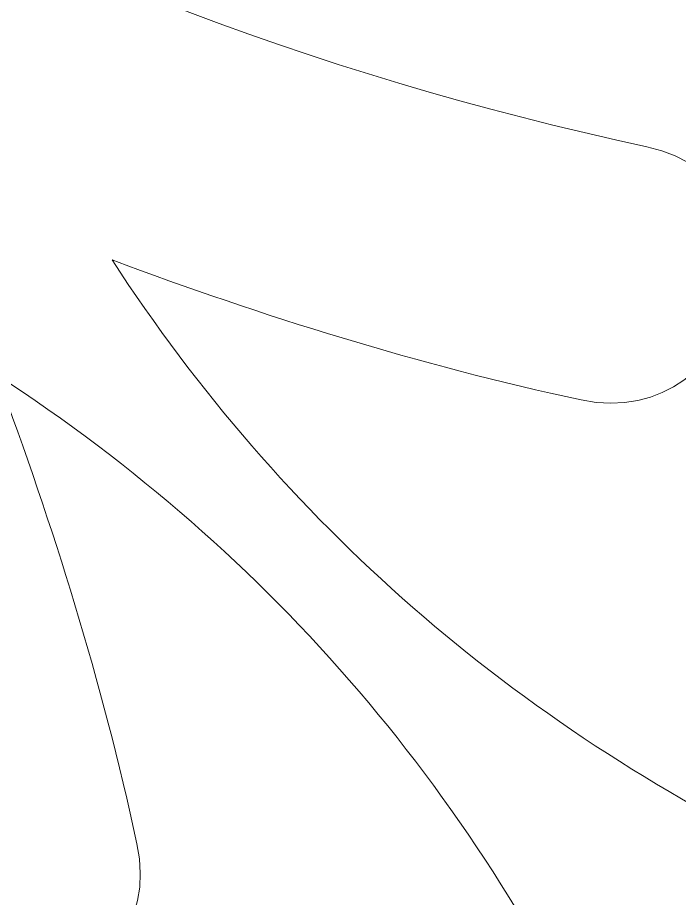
# Model space of a CAD drawing. Extents: x -864 to 2539, y -2536 to -44.
# Drawn here: x 380.64 to 394.58, y -1940.32 to -1921.75 of the extents above; entities that cross this region are included whole.
import ezdxf

# ---------------------------------------------------------------- set-up
doc = ezdxf.new("R2010")
doc.units = 0
doc.header["$MEASUREMENT"] = 0
doc.layers.add('Layer 1', color=7, linetype='Continuous', lineweight=0)

msp = doc.modelspace()

# ---------------------------------------------------------------- linework, layer by layer
at = {"layer": 'Layer 1'}
for points, knots in [([(400.335, -1837.95), (393.005, -1823.77), (382.675, -1811.89), (369.615, -1802.63), (356.675, -1793.44), (340.765, -1785.53), (322.335, -1779.11), (304.045, -1772.75), (283.315, -1766.84), (260.755, -1761.56), (242.825, -1757.03), (229.785, -1753.54), (221.995, -1751.18), (214.325, -1748.87), (206.625, -1745.61), (199.125, -1741.5), (191.745, -1737.46), (185.885, -1732.58), (181.705, -1727), (177.615, -1721.55), (175.535, -1714.96), (175.535, -1707.41), (175.535, -1695.03), (181.575, -1684.69), (193.985, -1675.8), (206.445, -1666.88), (223.125, -1662.36), (243.575, -1662.36), (265.605, -1662.36), (281.745, -1666.48), (291.535, -1674.62), (301.485, -1682.87), (310.145, -1694.57), (317.315, -1709.45), (323.035, -1720.16), (328.455, -1728.01), (333.425, -1732.79), (338.615, -1737.79), (346.215, -1740.33), (356.015, -1740.33), (366.785, -1740.33), (375.895, -1736.19), (383.095, -1728.02), (390.235, -1719.93), (393.855, -1710.7), (393.855, -1700.57), (393.855, -1689.74), (391.025, -1678.49), (385.435, -1667.13), (379.865, -1655.81), (370.955, -1644.88), (358.955, -1634.62), (346.965, -1624.39), (331.695, -1616.07), (313.565, -1609.9), (295.475, -1603.75), (273.765, -1600.63), (249.045, -1600.63), (218.115, -1600.63), (190.795, -1605.33), (167.865, -1614.59), (144.815, -1623.91), (126.935, -1637.44), (114.725, -1654.83), (102.505, -1672.24), (96.305, -1692.42), (96.305, -1714.8), (96.305, -1738.29), (102.185, -1758.24), (113.785, -1774.11), (125.335, -1789.91), (141.145, -1802.55), (160.795, -1811.68), (180.265, -1820.73), (204.735, -1828.74), (233.555, -1835.48), (254.915, -1840.37), (272.195, -1845.04), (284.925, -1849.38), (297.415, -1853.63), (307.735, -1859.86), (315.595, -1867.9), (323.295, -1875.77), (327.205, -1886.21), (327.205, -1898.91), (327.205, -1914.95), (319.875, -1928.54), (305.435, -1939.31), (290.815, -1950.21), (271.475, -1955.73), (247.955, -1955.73), (230.845, -1955.73), (216.885, -1953), (206.465, -1947.61), (196.045, -1942.23), (187.865, -1935.31), (182.155, -1927.05), (176.335, -1918.64), (170.845, -1908), (165.825, -1895.45), (161.535, -1884.46), (156.255, -1876.02), (150.135, -1870.36), (143.855, -1864.56), (136.075, -1861.62), (127.035, -1861.62), (115.945, -1861.62), (106.675, -1865.37), (99.475, -1872.76), (92.285, -1880.14), (88.645, -1889.12), (88.645, -1899.46), (88.645, -1916.73), (94.505, -1934.72), (106.055, -1952.92), (117.565, -1971.07), (132.755, -1985.79), (151.195, -1996.67), (177.095, -2011.73), (210.385, -2019.37), (250.135, -2019.37), (283.285, -2019.37), (312.375, -2013.79), (336.595, -2002.78), (360.915, -1991.73), (379.655, -1976.2), (392.305, -1956.63), (404.945, -1937.06), (411.355, -1914.69), (411.355, -1890.16), (411.355, -1869.69), (407.645, -1852.12), (400.335, -1837.95)], [0, 0, 0, 0, 1, 1, 1, 2, 2, 2, 3, 3, 3, 4, 4, 4, 5, 5, 5, 6, 6, 6, 7, 7, 7, 8, 8, 8, 9, 9, 9, 10, 10, 10, 11, 11, 11, 12, 12, 12, 13, 13, 13, 14, 14, 14, 15, 15, 15, 16, 16, 16, 17, 17, 17, 18, 18, 18, 19, 19, 19, 20, 20, 20, 21, 21, 21, 22, 22, 22, 23, 23, 23, 24, 24, 24, 25, 25, 25, 26, 26, 26, 27, 27, 27, 28, 28, 28, 29, 29, 29, 30, 30, 30, 31, 31, 31, 32, 32, 32, 33, 33, 33, 34, 34, 34, 35, 35, 35, 36, 36, 36, 37, 37, 37, 38, 38, 38, 39, 39, 39, 40, 40, 40, 41, 41, 41, 42, 42, 42, 43, 43, 43, 44, 44, 44, 44]), ([(397.086, -1939.523), (391.088, -1936.613), (386.245, -1932.421), (382.625, -1926.86), (385.803, -1928.047), (389.076, -1929.072), (392.505, -1929.809), (395.966, -1930.553), (397.379, -1925.222), (393.893, -1924.473), (379.692, -1921.419), (367.57, -1914.192), (358.393, -1903.128), (367.509, -1907.366), (377.329, -1910.31), (387.699, -1911.755), (391.172, -1912.239), (392.61, -1906.91), (389.088, -1906.419), (365.384, -1903.117), (344.571, -1892.032), (329.152, -1874.515), (344.387, -1882.685), (361.203, -1887.144), (377.131, -1894.098), (386.671, -1898.263), (397.488, -1906.945), (404.506, -1917.034), (402.797, -1924.834), (400.328, -1932.342), (397.086, -1939.523)], [0, 0, 0, 0, 1, 1, 1, 2, 2, 2, 3, 3, 3, 4, 4, 4, 5, 5, 5, 6, 6, 6, 7, 7, 7, 8, 8, 8, 9, 9, 9, 10, 10, 10, 10]), ([(347.439, -1923.79), (340.485, -1907.862), (336.026, -1891.046), (327.856, -1875.811), (345.374, -1891.229), (356.458, -1912.043), (359.76, -1935.747), (360.251, -1939.269), (365.58, -1937.831), (365.096, -1934.358), (363.651, -1923.987), (360.707, -1914.168), (356.469, -1905.052), (367.533, -1914.229), (374.761, -1926.351), (377.814, -1940.552), (378.563, -1944.038), (383.894, -1942.624), (383.15, -1939.164), (382.413, -1935.735), (381.388, -1932.462), (380.201, -1929.284), (386.023, -1933.074), (390.361, -1938.189), (393.28, -1944.584), (393.494, -1945.051), (393.776, -1945.385), (394.095, -1945.616), (392.513, -1948.624), (390.808, -1951.577), (388.945, -1954.46), (388.118, -1955.74), (387.258, -1956.999), (386.376, -1958.243), (370.232, -1955.429), (353.713, -1938.159), (347.439, -1923.79)], [0, 0, 0, 0, 1, 1, 1, 2, 2, 2, 3, 3, 3, 4, 4, 4, 5, 5, 5, 6, 6, 6, 7, 7, 7, 8, 8, 8, 9, 9, 9, 10, 10, 10, 11, 11, 11, 12, 12, 12, 12])]:
    msp.add_open_spline(points, degree=3, knots=knots, dxfattribs=at)

doc.saveas('drawing.dxf')
